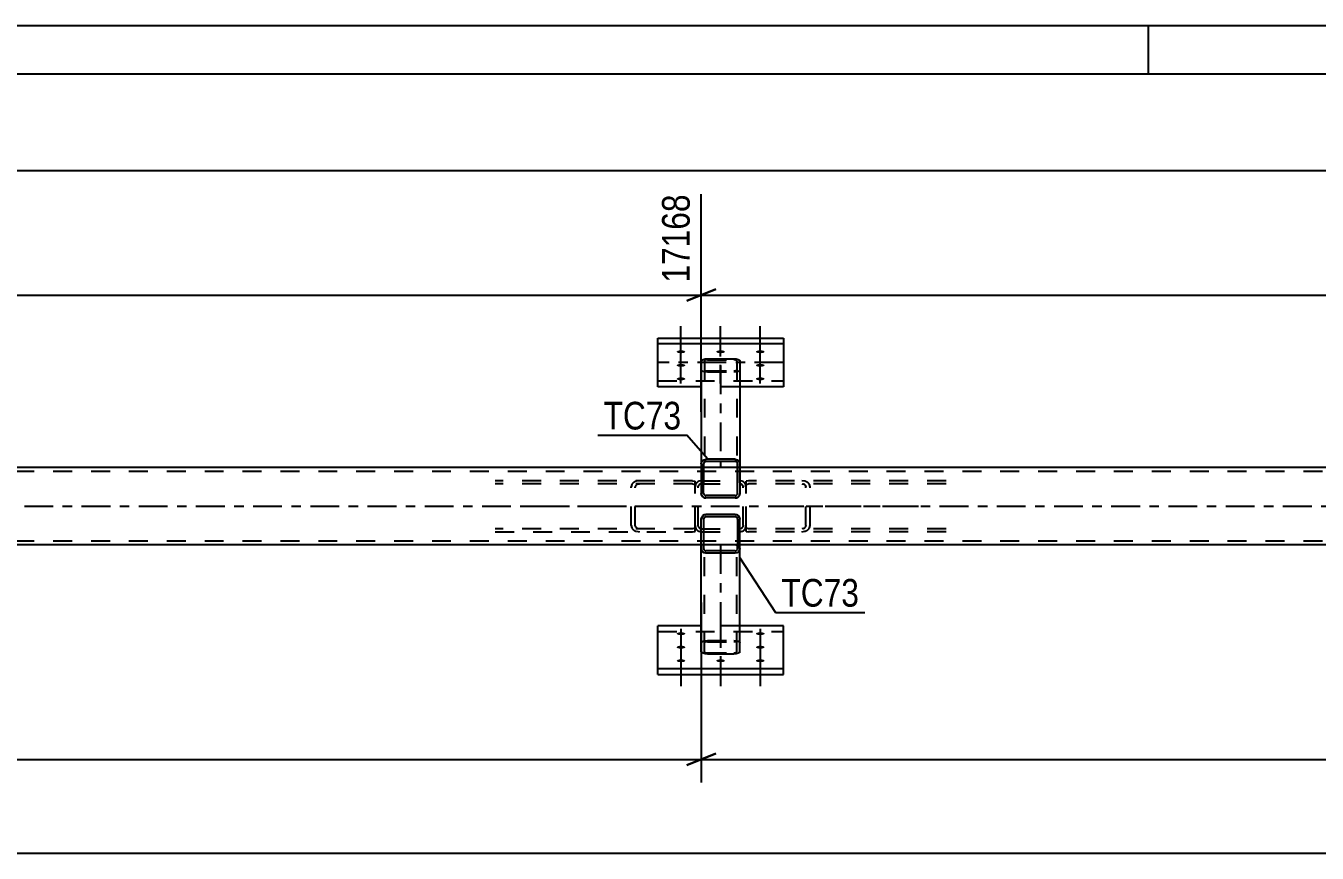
# Model space of a CAD drawing. Header units: millimetres. Extents: x 0 to 1189, y 0 to 841.
# Drawn here: x 652.9 to 786.5, y 755.3 to 841 of the extents above; entities that cross this region are included whole.
import ezdxf

# ---------------------------------------------------------------- set-up
doc = ezdxf.new("R2010")
doc.units = ezdxf.units.MM
doc.linetypes.add('DXK_LINE_DOT2', pattern=[3.9198, 1.9599, -1.9599])
doc.linetypes.add('DXK_LINE_DOT3', pattern=[5.9187, 2.979, -0.9799, 0.9799, -0.9799])
doc.styles.add('Arial Narrow', font='ARIALN.TTF', dxfattribs={"height": 0.2})

# ---------------------------------------------------------------- blocks, each defined once
blk = doc.blocks.new('Unknown-761554296-1134')
at = {"color": 5, "linetype": 'Continuous'}
for p, q in [((1189, 841), (0, 841)), ((769, 836), (769, 841)), ((1184, 836), (5, 836))]:
    blk.add_line(p, q, dxfattribs=at)
blk = doc.blocks.new('Bolt-761554296-4135 - 4111')
at = {"linetype": 'Continuous'}
for points in [[(720.64, 777.92), (720.55, 777.92), (720.46, 777.93), (720.38, 777.95), (720.31, 777.97), (720.26, 778), (720.22, 778.02), (720.2, 778.05), (720.2, 778.09), (720.22, 778.12), (720.26, 778.15), (720.31, 778.17), (720.38, 778.19), (720.46, 778.21), (720.55, 778.22), (720.64, 778.22), (720.73, 778.22), (720.82, 778.21), (720.9, 778.19), (720.97, 778.17), (721.02, 778.15), (721.06, 778.12), (721.08, 778.09), (721.08, 778.05), (721.06, 778.02), (721.02, 778), (720.97, 777.97), (720.9, 777.95), (720.82, 777.93), (720.73, 777.92)], [(728.84, 777.92), (728.75, 777.92), (728.66, 777.93), (728.58, 777.95), (728.51, 777.97), (728.46, 778), (728.42, 778.02), (728.4, 778.05), (728.4, 778.09), (728.42, 778.12), (728.46, 778.15), (728.51, 778.17), (728.58, 778.19), (728.66, 778.21), (728.75, 778.22), (728.84, 778.22), (728.93, 778.22), (729.02, 778.21), (729.1, 778.19), (729.17, 778.17), (729.22, 778.15), (729.26, 778.12), (729.28, 778.09), (729.28, 778.05), (729.26, 778.02), (729.22, 778), (729.17, 777.97), (729.1, 777.95), (729.02, 777.93), (728.93, 777.92)], [(720.64, 776.52), (720.55, 776.52), (720.46, 776.53), (720.38, 776.55), (720.31, 776.57), (720.26, 776.59), (720.22, 776.62), (720.2, 776.65), (720.2, 776.68), (720.22, 776.71), (720.26, 776.74), (720.31, 776.77), (720.38, 776.79), (720.46, 776.81), (720.55, 776.82), (720.64, 776.82), (720.73, 776.82), (720.82, 776.81), (720.9, 776.79), (720.97, 776.77), (721.02, 776.74), (721.06, 776.71), (721.08, 776.68), (721.08, 776.65), (721.06, 776.62), (721.02, 776.59), (720.97, 776.57), (720.9, 776.55), (720.82, 776.53), (720.73, 776.52)], [(728.84, 776.52), (728.75, 776.52), (728.66, 776.53), (728.58, 776.55), (728.51, 776.57), (728.46, 776.59), (728.42, 776.62), (728.4, 776.65), (728.4, 776.68), (728.42, 776.71), (728.46, 776.74), (728.51, 776.77), (728.58, 776.79), (728.66, 776.81), (728.75, 776.82), (728.84, 776.82), (728.93, 776.82), (729.02, 776.81), (729.1, 776.79), (729.17, 776.77), (729.22, 776.74), (729.26, 776.71), (729.28, 776.68), (729.28, 776.65), (729.26, 776.62), (729.22, 776.59), (729.17, 776.57), (729.1, 776.55), (729.02, 776.53), (728.93, 776.52)], [(720.64, 775.12), (720.55, 775.12), (720.46, 775.13), (720.38, 775.14), (720.31, 775.17), (720.26, 775.19), (720.22, 775.22), (720.2, 775.25), (720.2, 775.28), (720.22, 775.31), (720.26, 775.34), (720.31, 775.37), (720.38, 775.39), (720.46, 775.4), (720.55, 775.41), (720.64, 775.42), (720.73, 775.41), (720.82, 775.4), (720.9, 775.39), (720.97, 775.37), (721.02, 775.34), (721.06, 775.31), (721.08, 775.28), (721.08, 775.25), (721.06, 775.22), (721.02, 775.19), (720.97, 775.17), (720.9, 775.14), (720.82, 775.13), (720.73, 775.12)], [(724.74, 775.12), (724.65, 775.12), (724.56, 775.13), (724.48, 775.14), (724.41, 775.17), (724.36, 775.19), (724.32, 775.22), (724.3, 775.25), (724.3, 775.28), (724.32, 775.31), (724.36, 775.34), (724.41, 775.37), (724.48, 775.39), (724.56, 775.4), (724.65, 775.41), (724.74, 775.42), (724.83, 775.41), (724.92, 775.4), (725, 775.39), (725.07, 775.37), (725.12, 775.34), (725.16, 775.31), (725.18, 775.28), (725.18, 775.25), (725.16, 775.22), (725.12, 775.19), (725.07, 775.17), (725, 775.14), (724.92, 775.13), (724.83, 775.12)], [(728.84, 775.12), (728.75, 775.12), (728.66, 775.13), (728.58, 775.14), (728.51, 775.17), (728.46, 775.19), (728.42, 775.22), (728.4, 775.25), (728.4, 775.28), (728.42, 775.31), (728.46, 775.34), (728.51, 775.37), (728.58, 775.39), (728.66, 775.4), (728.75, 775.41), (728.84, 775.42), (728.93, 775.41), (729.02, 775.4), (729.1, 775.39), (729.17, 775.37), (729.22, 775.34), (729.26, 775.31), (729.28, 775.28), (729.28, 775.25), (729.26, 775.22), (729.22, 775.19), (729.17, 775.17), (729.1, 775.14), (729.02, 775.13), (728.93, 775.12)]]:
    blk.add_hatch(color=1, dxfattribs=at).paths.add_polyline_path(points)
at = {"color": 1, "linetype": 'Continuous'}
for p, q in [((720.64, 778.56), (720.64, 775.44)), ((728.84, 778.56), (728.84, 775.44)), ((720.64, 777.16), (720.64, 774.04)), ((728.84, 777.16), (728.84, 774.04)), ((720.64, 775.75), (720.64, 772.63)), ((724.74, 775.75), (724.74, 772.63)), ((728.84, 775.75), (728.84, 772.63))]:
    blk.add_line(p, q, dxfattribs=at)
at = {"color": 1, "linetype": 'DXK_LINE_DOT2'}
blk.add_line((724.74, 778.56), (724.74, 775.44), dxfattribs=at)
blk = doc.blocks.new('Part-761554296-4206 - 4111')
at = {"color": 7, "linetype": 'DXK_LINE_DOT2'}
for p, q in [((727.64, 793.9), (727.38, 793.86)), ((727.38, 788.66), (727.38, 793.86)), ((748.06, 793.9), (727.64, 793.9)), ((733.46, 793.85), (733.13, 793.9)), ((727.38, 793.51), (727.47, 793.56)), ((727.47, 793.56), (727.64, 793.58)), ((748.06, 793.58), (727.64, 793.58)), ((733.13, 793.58), (733.3, 793.56)), ((733.53, 793.38), (733.57, 793.26)), ((733.57, 789.26), (733.57, 793.26)), ((734.01, 793.26), (733.94, 793.51)), ((734.01, 789.26), (734.01, 793.26)), ((727.47, 788.96), (727.38, 789.01)), ((727.38, 788.66), (727.64, 788.62)), ((727.64, 788.94), (727.47, 788.96)), ((748.06, 788.94), (727.64, 788.94)), ((748.06, 788.62), (727.64, 788.62)), ((733.3, 788.96), (733.13, 788.94)), ((733.13, 788.62), (733.46, 788.67)), ((733.57, 789.26), (733.53, 789.14)), ((733.94, 789.02), (734.01, 789.26))]:
    blk.add_line(p, q, dxfattribs=at)
at = {"color": 7, "linetype": 'DXK_LINE_DOT3'}
blk.add_line((730.38, 791.26), (745.32, 791.26), dxfattribs=at)
at = {"color": 7, "linetype": 'DXK_LINE_DOT2'}
for centre, radius, start, end in [((733.26, 793.08), 0.802, 32.4104, 75.4453), ((733.2, 793.17), 0.401, 32.4104, 75.4453), ((733.2, 789.35), 0.401, 284.5547, 327.5896), ((733.26, 789.45), 0.802, 284.5547, 327.5896)]:
    blk.add_arc(centre, radius, start, end, dxfattribs=at)
blk = doc.blocks.new('Part-761554296-4146 - 4111')
at = {"color": 2, "linetype": 'Continuous'}
for p, q in [((722.74, 795.26), (486.75, 795.26)), ((962.75, 795.26), (726.74, 795.26)), ((722.74, 787.26), (486.75, 787.26)), ((962.75, 787.26), (726.74, 787.26))]:
    blk.add_line(p, q, dxfattribs=at)
at = {"color": 7, "linetype": 'DXK_LINE_DOT2'}
for p, q in [((726.74, 795.26), (722.74, 795.26)), ((1092.74, 794.86), (114.1, 794.86)), ((1092.74, 787.66), (114.1, 787.66)), ((726.74, 787.26), (722.74, 787.26))]:
    blk.add_line(p, q, dxfattribs=at)
at = {"color": 7, "linetype": 'DXK_LINE_DOT3'}
blk.add_line((114.1, 791.26), (1092.74, 791.26), dxfattribs=at)
blk = doc.blocks.new('Part-761554296-4150 - 4111')
at = {"color": 7, "linetype": 'DXK_LINE_DOT2'}
for p, q in [((721.84, 793.9), (701.42, 793.9)), ((716.35, 793.9), (716.02, 793.85)), ((721.84, 793.9), (722.1, 793.86)), ((722.1, 788.66), (722.1, 793.86)), ((721.84, 793.58), (701.42, 793.58)), ((715.54, 793.51), (715.47, 793.26)), ((715.47, 789.26), (715.47, 793.26)), ((715.91, 793.26), (715.95, 793.38)), ((715.91, 789.26), (715.91, 793.26)), ((716.18, 793.56), (716.35, 793.58)), ((721.84, 793.58), (722.01, 793.56)), ((722.01, 793.56), (722.1, 793.51)), ((721.84, 788.94), (701.42, 788.94)), ((701.42, 788.62), (721.84, 788.62)), ((715.47, 789.26), (715.54, 789.02)), ((715.95, 789.14), (715.91, 789.26)), ((716.02, 788.67), (716.35, 788.62)), ((716.35, 788.94), (716.18, 788.96)), ((722.01, 788.96), (721.84, 788.94)), ((721.84, 788.62), (722.1, 788.66)), ((722.1, 789.01), (722.01, 788.96))]:
    blk.add_line(p, q, dxfattribs=at)
at = {"color": 7, "linetype": 'DXK_LINE_DOT3'}
blk.add_line((704.16, 791.26), (719.1, 791.26), dxfattribs=at)
at = {"color": 7, "linetype": 'DXK_LINE_DOT2'}
for centre, radius, start, end in [((716.22, 793.08), 0.802, 104.5547, 147.5895), ((716.28, 793.17), 0.401, 104.5547, 147.5895), ((716.22, 789.45), 0.802, 212.4105, 255.4453), ((716.28, 789.35), 0.401, 212.4105, 255.4453)]:
    blk.add_arc(centre, radius, start, end, dxfattribs=at)
blk = doc.blocks.new('Part-761554296-4172 - 4111')
at = {"color": 7, "linetype": 'DXK_LINE_DOT2'}
for p, q in [((722.74, 793.9), (722.5, 793.85)), ((722.74, 793.9), (726.74, 793.9)), ((726.98, 793.85), (726.74, 793.9)), ((722.15, 793.51), (722.1, 793.26)), ((722.1, 789.26), (722.1, 793.26)), ((722.42, 793.26), (722.44, 793.38)), ((722.42, 789.26), (722.42, 793.26)), ((722.62, 793.56), (722.74, 793.58)), ((722.74, 793.58), (726.74, 793.58)), ((726.74, 793.58), (726.86, 793.56)), ((727.04, 793.38), (727.06, 793.26)), ((727.06, 789.26), (727.06, 793.26)), ((727.38, 793.26), (727.33, 793.51)), ((727.38, 789.26), (727.38, 793.26)), ((722.1, 789.26), (722.15, 789.02)), ((722.44, 789.14), (722.42, 789.26)), ((722.5, 788.67), (722.74, 788.62)), ((722.74, 788.94), (722.62, 788.96)), ((722.74, 788.94), (726.74, 788.94)), ((722.74, 788.62), (726.74, 788.62)), ((726.86, 788.96), (726.74, 788.94)), ((726.74, 788.62), (726.98, 788.67)), ((727.06, 789.26), (727.04, 789.14)), ((727.33, 789.02), (727.38, 789.26))]:
    blk.add_line(p, q, dxfattribs=at)
at = {"color": 7, "linetype": 'DXK_LINE_DOT3'}
blk.add_line((724.74, 791.26), (724.74, 791.26), dxfattribs=at)
at = {"color": 7, "linetype": 'DXK_LINE_DOT2'}
for centre, radius, start, end in [((722.74, 793.26), 0.64, 112.5, 157.5), ((726.74, 793.26), 0.64, 22.5, 67.5), ((722.74, 793.26), 0.32, 112.5, 157.5), ((726.74, 793.26), 0.32, 22.5, 67.5), ((722.74, 789.26), 0.64, 202.5, 247.5), ((722.74, 789.26), 0.32, 202.5, 247.5), ((726.74, 789.26), 0.32, 292.5, 337.5), ((726.74, 789.26), 0.64, 292.5, 337.5)]:
    blk.add_arc(centre, radius, start, end, dxfattribs=at)
blk = doc.blocks.new('Bolt-761554296-4249 - 4111')
at = {"linetype": 'Continuous'}
for points in [[(720.64, 807.41), (720.73, 807.4), (720.82, 807.39), (720.9, 807.38), (720.97, 807.36), (721.02, 807.33), (721.06, 807.3), (721.08, 807.27), (721.08, 807.24), (721.06, 807.21), (721.02, 807.18), (720.97, 807.15), (720.9, 807.13), (720.82, 807.12), (720.73, 807.11), (720.64, 807.1), (720.55, 807.11), (720.46, 807.12), (720.38, 807.13), (720.31, 807.15), (720.26, 807.18), (720.22, 807.21), (720.2, 807.24), (720.2, 807.27), (720.22, 807.3), (720.26, 807.33), (720.31, 807.36), (720.38, 807.38), (720.46, 807.39), (720.55, 807.4)], [(724.74, 807.41), (724.83, 807.4), (724.92, 807.39), (725, 807.38), (725.07, 807.36), (725.12, 807.33), (725.16, 807.3), (725.18, 807.27), (725.18, 807.24), (725.16, 807.21), (725.12, 807.18), (725.07, 807.15), (725, 807.13), (724.92, 807.12), (724.83, 807.11), (724.74, 807.1), (724.65, 807.11), (724.56, 807.12), (724.48, 807.13), (724.41, 807.15), (724.36, 807.18), (724.32, 807.21), (724.3, 807.24), (724.3, 807.27), (724.32, 807.3), (724.36, 807.33), (724.41, 807.36), (724.48, 807.38), (724.56, 807.39), (724.65, 807.4)], [(728.84, 807.41), (728.93, 807.4), (729.02, 807.39), (729.1, 807.38), (729.17, 807.36), (729.22, 807.33), (729.26, 807.3), (729.28, 807.27), (729.28, 807.24), (729.26, 807.21), (729.22, 807.18), (729.17, 807.15), (729.1, 807.13), (729.02, 807.12), (728.93, 807.11), (728.84, 807.1), (728.75, 807.11), (728.66, 807.12), (728.58, 807.13), (728.51, 807.15), (728.46, 807.18), (728.42, 807.21), (728.4, 807.24), (728.4, 807.27), (728.42, 807.3), (728.46, 807.33), (728.51, 807.36), (728.58, 807.38), (728.66, 807.39), (728.75, 807.4)], [(720.64, 806), (720.73, 806), (720.82, 805.99), (720.9, 805.97), (720.97, 805.95), (721.02, 805.93), (721.06, 805.9), (721.08, 805.87), (721.08, 805.84), (721.06, 805.81), (721.02, 805.78), (720.97, 805.75), (720.9, 805.73), (720.82, 805.72), (720.73, 805.71), (720.64, 805.7), (720.55, 805.71), (720.46, 805.72), (720.38, 805.73), (720.31, 805.75), (720.26, 805.78), (720.22, 805.81), (720.2, 805.84), (720.2, 805.87), (720.22, 805.9), (720.26, 805.93), (720.31, 805.95), (720.38, 805.97), (720.46, 805.99), (720.55, 806)], [(728.84, 806), (728.93, 806), (729.02, 805.99), (729.1, 805.97), (729.17, 805.95), (729.22, 805.93), (729.26, 805.9), (729.28, 805.87), (729.28, 805.84), (729.26, 805.81), (729.22, 805.78), (729.17, 805.75), (729.1, 805.73), (729.02, 805.72), (728.93, 805.71), (728.84, 805.7), (728.75, 805.71), (728.66, 805.72), (728.58, 805.73), (728.51, 805.75), (728.46, 805.78), (728.42, 805.81), (728.4, 805.84), (728.4, 805.87), (728.42, 805.9), (728.46, 805.93), (728.51, 805.95), (728.58, 805.97), (728.66, 805.99), (728.75, 806)], [(720.64, 804.6), (720.73, 804.6), (720.82, 804.59), (720.9, 804.57), (720.97, 804.55), (721.02, 804.53), (721.06, 804.5), (721.08, 804.47), (721.08, 804.43), (721.06, 804.4), (721.02, 804.38), (720.97, 804.35), (720.9, 804.33), (720.82, 804.31), (720.73, 804.3), (720.64, 804.3), (720.55, 804.3), (720.46, 804.31), (720.38, 804.33), (720.31, 804.35), (720.26, 804.38), (720.22, 804.4), (720.2, 804.43), (720.2, 804.47), (720.22, 804.5), (720.26, 804.53), (720.31, 804.55), (720.38, 804.57), (720.46, 804.59), (720.55, 804.6)], [(728.84, 804.6), (728.93, 804.6), (729.02, 804.59), (729.1, 804.57), (729.17, 804.55), (729.22, 804.53), (729.26, 804.5), (729.28, 804.47), (729.28, 804.43), (729.26, 804.4), (729.22, 804.38), (729.17, 804.35), (729.1, 804.33), (729.02, 804.31), (728.93, 804.3), (728.84, 804.3), (728.75, 804.3), (728.66, 804.31), (728.58, 804.33), (728.51, 804.35), (728.46, 804.38), (728.42, 804.4), (728.4, 804.43), (728.4, 804.47), (728.42, 804.5), (728.46, 804.53), (728.51, 804.55), (728.58, 804.57), (728.66, 804.59), (728.75, 804.6)]]:
    blk.add_hatch(color=1, dxfattribs=at).paths.add_polyline_path(points)
at = {"color": 1, "linetype": 'Continuous'}
for p, q in [((720.64, 806.77), (720.64, 809.89)), ((724.74, 806.77), (724.74, 809.89)), ((728.84, 806.77), (728.84, 809.89)), ((720.64, 805.36), (720.64, 808.48)), ((728.84, 805.36), (728.84, 808.48)), ((720.64, 803.96), (720.64, 807.08)), ((728.84, 803.96), (728.84, 807.08))]:
    blk.add_line(p, q, dxfattribs=at)
at = {"color": 1, "linetype": 'DXK_LINE_DOT2'}
blk.add_line((724.74, 803.96), (724.74, 807.08), dxfattribs=at)
blk = doc.blocks.new('Part-761554296-4283 - 4111')
at = {"color": 2, "linetype": 'Continuous'}
for p, q in [((718.24, 803.63), (718.24, 808.68)), ((718.24, 808.68), (731.24, 808.68)), ((731.24, 808.68), (731.24, 803.63)), ((731.24, 808.08), (718.24, 808.08)), ((722.74, 803.63), (718.24, 803.63)), ((731.24, 803.63), (726.74, 803.63))]:
    blk.add_line(p, q, dxfattribs=at)
at = {"color": 7, "linetype": 'DXK_LINE_DOT3'}
blk.add_line((731.24, 806.15), (718.24, 806.15), dxfattribs=at)
at = {"color": 7, "linetype": 'DXK_LINE_DOT2'}
for p, q in [((718.24, 804.23), (731.24, 804.23)), ((726.74, 803.63), (722.74, 803.63))]:
    blk.add_line(p, q, dxfattribs=at)
blk = doc.blocks.new('Part-761554296-4288 - 4111')
at = {"color": 2, "linetype": 'Continuous'}
for p, q in [((722.74, 806.32), (722.79, 806.4)), ((722.74, 806.32), (722.74, 795.64)), ((722.79, 806.4), (722.93, 806.47)), ((722.93, 806.47), (723.13, 806.52)), ((723.13, 806.52), (723.38, 806.54)), ((723.38, 806.54), (726.1, 806.54)), ((726.1, 806.54), (726.34, 806.52)), ((726.34, 806.52), (726.55, 806.47)), ((726.55, 806.47), (726.69, 806.4)), ((726.69, 806.4), (726.74, 806.32)), ((726.74, 806.32), (726.74, 795.26)), ((726.5, 795.26), (722.98, 795.26))]:
    blk.add_line(p, q, dxfattribs=at)
at = {"color": 7, "linetype": 'DXK_LINE_DOT2'}
for p, q in [((723.08, 806.36), (723.06, 806.32)), ((723.06, 806.32), (723.06, 795.26)), ((723.15, 806.4), (723.08, 806.36)), ((723.26, 806.42), (723.15, 806.4)), ((723.38, 806.43), (723.26, 806.42)), ((723.38, 806.43), (726.1, 806.43)), ((726.22, 806.42), (726.1, 806.43)), ((726.32, 806.4), (726.22, 806.42)), ((726.39, 806.36), (726.32, 806.4)), ((726.42, 806.32), (726.39, 806.36)), ((726.42, 806.32), (726.42, 795.26)), ((722.79, 805.3), (722.74, 805.39)), ((722.93, 805.23), (722.79, 805.3)), ((723.13, 805.19), (722.93, 805.23)), ((723.06, 805.39), (723.08, 805.35)), ((723.08, 805.35), (723.15, 805.31)), ((723.38, 805.17), (723.13, 805.19)), ((723.15, 805.31), (723.26, 805.29)), ((723.26, 805.29), (723.38, 805.28)), ((723.38, 805.28), (726.1, 805.28)), ((723.38, 805.17), (726.1, 805.17)), ((726.1, 805.28), (726.22, 805.29)), ((726.34, 805.19), (726.1, 805.17)), ((726.22, 805.29), (726.32, 805.31)), ((726.32, 805.31), (726.34, 805.32)), ((726.34, 805.32), (726.39, 805.35)), ((726.55, 805.23), (726.34, 805.19)), ((726.39, 805.35), (726.42, 805.39)), ((726.69, 805.3), (726.55, 805.23)), ((726.74, 805.39), (726.69, 805.3)), ((722.74, 795.64), (722.74, 795.26)), ((722.98, 795.26), (722.74, 795.26)), ((726.39, 795.26), (726.42, 795.26)), ((726.74, 795.26), (726.5, 795.26))]:
    blk.add_line(p, q, dxfattribs=at)
at = {"color": 7, "linetype": 'DXK_LINE_DOT3'}
blk.add_line((724.74, 805.85), (724.74, 795.26), dxfattribs=at)
blk = doc.blocks.new('Part-761554296-4352 - 4111')
at = {"color": 7, "linetype": 'DXK_LINE_DOT2'}
for p, q in [((722.74, 786.88), (722.74, 787.26)), ((722.98, 787.26), (722.74, 787.26)), ((723.06, 776.2), (723.06, 787.26)), ((726.32, 787.26), (726.34, 787.26)), ((726.74, 787.26), (726.34, 787.26)), ((726.39, 787.26), (726.42, 787.26)), ((726.42, 776.2), (726.42, 787.26)), ((726.74, 786.88), (726.74, 787.26)), ((722.74, 777.13), (722.79, 777.22)), ((722.79, 777.22), (722.93, 777.29)), ((722.93, 777.29), (723.13, 777.34)), ((723.08, 777.18), (723.06, 777.13)), ((723.15, 777.21), (723.08, 777.18)), ((723.13, 777.34), (723.38, 777.35)), ((723.26, 777.23), (723.15, 777.21)), ((723.38, 777.24), (723.26, 777.23)), ((723.38, 777.35), (726.1, 777.35)), ((723.38, 777.24), (726.1, 777.24)), ((726.1, 777.35), (726.34, 777.34)), ((726.22, 777.23), (726.1, 777.24)), ((726.32, 777.21), (726.22, 777.23)), ((726.32, 777.21), (726.34, 777.2)), ((726.34, 777.34), (726.55, 777.29)), ((726.34, 777.2), (726.39, 777.18)), ((726.42, 777.13), (726.39, 777.18)), ((726.55, 777.29), (726.69, 777.22)), ((726.69, 777.22), (726.74, 777.13)), ((723.06, 776.2), (723.08, 776.16)), ((723.08, 776.16), (723.15, 776.13)), ((723.15, 776.13), (723.26, 776.1)), ((723.26, 776.1), (723.38, 776.09)), ((723.38, 776.09), (726.1, 776.09)), ((726.1, 776.09), (726.22, 776.1)), ((726.22, 776.1), (726.32, 776.13)), ((726.32, 776.13), (726.39, 776.16)), ((726.39, 776.16), (726.42, 776.2))]:
    blk.add_line(p, q, dxfattribs=at)
at = {"color": 2, "linetype": 'Continuous'}
for p, q in [((726.5, 787.26), (722.98, 787.26)), ((722.74, 776.2), (722.74, 786.88)), ((726.74, 776.2), (726.74, 786.88)), ((722.79, 776.12), (722.74, 776.2)), ((722.93, 776.05), (722.79, 776.12)), ((723.13, 776), (722.93, 776.05)), ((723.38, 775.98), (723.13, 776)), ((723.38, 775.98), (726.1, 775.98)), ((726.34, 776), (726.1, 775.98)), ((726.55, 776.05), (726.34, 776)), ((726.69, 776.12), (726.55, 776.05)), ((726.74, 776.2), (726.69, 776.12))]:
    blk.add_line(p, q, dxfattribs=at)
at = {"color": 7, "linetype": 'DXK_LINE_DOT3'}
blk.add_line((724.74, 787.26), (724.74, 776.67), dxfattribs=at)
blk = doc.blocks.new('Part-761554296-4356 - 4111')
at = {"color": 2, "linetype": 'Continuous'}
for p, q in [((722.74, 795.64), (722.77, 795.82)), ((722.74, 795.64), (722.74, 792.6)), ((722.77, 795.82), (722.88, 795.98)), ((722.88, 795.98), (723.03, 796.08)), ((723, 795.73), (722.98, 795.64)), ((722.98, 792.6), (722.98, 795.64)), ((723.05, 795.81), (723, 795.73)), ((723.03, 796.08), (723.22, 796.12)), ((723.13, 795.86), (723.05, 795.81)), ((723.22, 795.88), (723.13, 795.86)), ((726.26, 796.12), (723.22, 796.12)), ((726.26, 795.88), (723.22, 795.88)), ((726.26, 796.12), (726.44, 796.08)), ((726.35, 795.86), (726.26, 795.88)), ((726.43, 795.81), (726.35, 795.86)), ((726.48, 795.73), (726.43, 795.81)), ((726.44, 796.08), (726.6, 795.98)), ((726.5, 795.64), (726.48, 795.73)), ((726.5, 792.6), (726.5, 795.64)), ((726.6, 795.98), (726.7, 795.82)), ((726.7, 795.82), (726.74, 795.64)), ((726.74, 795.64), (726.74, 792.6)), ((722.74, 792.6), (722.77, 792.41)), ((722.77, 792.41), (722.88, 792.26)), ((722.98, 792.6), (723, 792.51)), ((723, 792.51), (723.05, 792.43)), ((723.05, 792.43), (723.13, 792.38)), ((723.13, 792.38), (723.22, 792.36)), ((726.26, 792.36), (723.22, 792.36)), ((726.26, 792.36), (726.35, 792.38)), ((726.35, 792.38), (726.43, 792.43)), ((726.43, 792.43), (726.48, 792.51)), ((726.48, 792.51), (726.5, 792.6)), ((726.6, 792.26), (726.7, 792.41)), ((726.7, 792.41), (726.74, 792.6)), ((722.88, 792.26), (723.03, 792.15)), ((723.03, 792.15), (723.22, 792.12)), ((726.26, 792.12), (723.22, 792.12)), ((726.26, 792.12), (726.44, 792.15)), ((726.44, 792.15), (726.6, 792.26))]:
    blk.add_line(p, q, dxfattribs=at)
at = {"color": 7, "linetype": 'DXK_LINE_DOT2'}
for p, q in [((722.98, 795.26), (722.74, 795.26)), ((722.98, 795.64), (722.98, 792.6)), ((726.5, 795.64), (726.5, 792.6)), ((726.74, 795.26), (726.5, 795.26)), ((722.77, 792.41), (722.74, 792.6)), ((726.74, 792.6), (726.7, 792.41)), ((723.22, 792.12), (723.03, 792.15)), ((726.44, 792.15), (726.26, 792.12))]:
    blk.add_line(p, q, dxfattribs=at)
for centre, start, end in [((723.22, 792.6), 202.5, 247.5), ((726.26, 792.6), 292.5, 337.5)]:
    blk.add_arc(centre, 0.48, start, end, dxfattribs=at)
blk = doc.blocks.new('Part-761554296-4357 - 4111')
at = {"color": 2, "linetype": 'Continuous'}
for p, q in [((722.78, 790.11), (722.74, 789.92)), ((722.74, 786.88), (722.74, 789.92)), ((722.88, 790.26), (722.78, 790.11)), ((723.03, 790.37), (722.88, 790.26)), ((723, 790.01), (722.98, 789.92)), ((722.98, 789.92), (722.98, 786.88)), ((723.05, 790.09), (723, 790.01)), ((723.22, 790.4), (723.03, 790.37)), ((723.13, 790.14), (723.05, 790.09)), ((723.22, 790.16), (723.13, 790.14)), ((726.26, 790.4), (723.22, 790.4)), ((726.26, 790.16), (723.22, 790.16)), ((726.44, 790.37), (726.26, 790.4)), ((726.35, 790.14), (726.26, 790.16)), ((726.43, 790.09), (726.35, 790.14)), ((726.48, 790.01), (726.43, 790.09)), ((726.6, 790.26), (726.44, 790.37)), ((726.5, 789.92), (726.48, 790.01)), ((726.5, 789.92), (726.5, 786.88)), ((726.7, 790.11), (726.6, 790.26)), ((726.74, 789.92), (726.7, 790.11)), ((726.74, 786.88), (726.74, 789.92)), ((722.78, 786.7), (722.74, 786.88)), ((722.88, 786.54), (722.78, 786.7)), ((723.03, 786.44), (722.88, 786.54)), ((722.98, 786.88), (723, 786.79)), ((723, 786.79), (723.05, 786.71)), ((723.22, 786.4), (723.03, 786.44)), ((723.05, 786.71), (723.13, 786.66)), ((723.13, 786.66), (723.22, 786.64)), ((726.26, 786.64), (723.22, 786.64)), ((726.26, 786.4), (723.22, 786.4)), ((726.26, 786.64), (726.35, 786.66)), ((726.44, 786.44), (726.26, 786.4)), ((726.35, 786.66), (726.43, 786.71)), ((726.43, 786.71), (726.48, 786.79)), ((726.6, 786.54), (726.44, 786.44)), ((726.48, 786.79), (726.5, 786.88)), ((726.7, 786.7), (726.6, 786.54)), ((726.74, 786.88), (726.7, 786.7))]:
    blk.add_line(p, q, dxfattribs=at)
at = {"color": 7, "linetype": 'DXK_LINE_DOT2'}
for p, q in [((722.74, 789.92), (722.78, 790.11)), ((723.03, 790.37), (723.22, 790.4)), ((726.26, 790.4), (726.44, 790.37)), ((726.7, 790.11), (726.74, 789.92)), ((722.74, 786.88), (722.74, 787.26)), ((722.98, 787.26), (722.74, 787.26)), ((722.98, 786.88), (722.98, 787.26)), ((726.5, 786.88), (726.5, 787.26)), ((726.74, 787.26), (726.5, 787.26)), ((726.74, 786.88), (726.74, 787.26))]:
    blk.add_line(p, q, dxfattribs=at)
for centre, start, end in [((723.22, 789.92), 112.5, 157.5), ((726.26, 789.92), 22.5, 67.5)]:
    blk.add_arc(centre, 0.48, start, end, dxfattribs=at)
blk = doc.blocks.new('Part-761554296-4369 - 4111')
at = {"color": 2, "linetype": 'Continuous'}
for p, q in [((718.24, 773.84), (718.24, 778.89)), ((722.74, 778.89), (718.24, 778.89)), ((731.24, 778.89), (726.74, 778.89)), ((731.24, 773.84), (731.24, 778.89)), ((718.24, 774.45), (731.24, 774.45)), ((718.24, 773.84), (731.24, 773.84))]:
    blk.add_line(p, q, dxfattribs=at)
at = {"color": 7, "linetype": 'DXK_LINE_DOT2'}
for p, q in [((718.24, 778.29), (731.24, 778.29)), ((726.74, 778.89), (722.74, 778.89))]:
    blk.add_line(p, q, dxfattribs=at)
blk = doc.blocks.new('StraightDimension-761554296-4592 - 4111')
at = {"color": 7, "linetype": 'Continuous'}
blk.add_line((100.2, 755.35), (1106.64, 755.35), dxfattribs=at)
blk = doc.blocks.new('StraightDimension-761554296-4402 - 4111')
at = {"color": 7, "linetype": 'Continuous'}
for p, q in [((722.74, 781.31), (722.74, 762.66)), ((724.24, 765.66), (721.24, 764.46)), ((722.74, 765.06), (962.75, 765.06))]:
    blk.add_line(p, q, dxfattribs=at)
blk = doc.blocks.new('StraightDimension-761554296-4408 - 4111')
at = {"color": 7, "linetype": 'Continuous'}
for p, q in [((722.74, 781.31), (722.74, 762.66)), ((721.24, 764.46), (724.24, 765.66)), ((482.75, 765.06), (722.74, 765.06))]:
    blk.add_line(p, q, dxfattribs=at)
blk = doc.blocks.new('StraightDimension-761554296-11132 - 4111')
at = {"color": 7, "linetype": 'Continuous'}
blk.add_line((101.2, 826.02), (1105.64, 826.02), dxfattribs=at)
blk = doc.blocks.new('StraightDimension-761554296-4482 - 4111')
at = {"color": 7, "linetype": 'Continuous'}
for p, q in [((722.74, 801.05), (722.74, 823.57)), ((721.24, 812.52), (724.24, 813.72)), ((482.75, 813.12), (722.74, 813.12))]:
    blk.add_line(p, q, dxfattribs=at)
at = {"color": 0, "linetype": 'Continuous'}
blk.add_wipeout([(722.14, 824.17), (717.94, 824.17), (717.94, 813.82), (722.14, 813.82)], dxfattribs=at)
at = {"color": 3, "linetype": 'Continuous', "style": 'Arial Narrow'}
blk.add_text('17168', height=2.863, rotation=90.0002, dxfattribs=at).set_placement((721.54, 814.42))
blk = doc.blocks.new('StraightDimension-761554296-4497 - 4111')
at = {"color": 7, "linetype": 'Continuous'}
for p, q in [((722.74, 801.05), (722.74, 823.57)), ((724.24, 813.72), (721.24, 812.52)), ((722.74, 813.12), (962.75, 813.12))]:
    blk.add_line(p, q, dxfattribs=at)
blk = doc.blocks.new('Mark-761554296-4284 - 4111')
at = {"color": 0}
blk.add_wipeout([(720.66, 799.21), (720.66, 802.21), (712.63, 802.21), (712.63, 799.21)], dxfattribs=at)
blk.add_wipeout([(720.66, 799.21), (720.66, 802.21), (712.63, 802.21), (712.63, 799.21)], dxfattribs=at)
at = {"color": 30, "linetype": 'Continuous'}
for p in [(712.03, 798.61), (723.39, 796.18)]:
    blk.add_line(p, (721.26, 798.61), dxfattribs=at)
at = {"color": 3, "style": 'Arial Narrow'}
blk.add_text('TC73', height=2.863, dxfattribs=at).set_placement((712.63, 799.21))
blk = doc.blocks.new('Mark-761554296-4348 - 4111')
at = {"color": 0}
blk.add_wipeout([(739.07, 780.87), (739.07, 783.87), (731.03, 783.87), (731.03, 780.87)], dxfattribs=at)
blk.add_wipeout([(739.07, 780.87), (739.07, 783.87), (731.03, 783.87), (731.03, 780.87)], dxfattribs=at)
at = {"color": 30, "linetype": 'Continuous'}
for p, q in [((726.74, 785.92), (730.43, 780.27)), ((730.43, 780.27), (739.67, 780.27))]:
    blk.add_line(p, q, dxfattribs=at)
at = {"color": 3, "style": 'Arial Narrow'}
blk.add_text('TC73', height=2.863, dxfattribs=at).set_placement((731.03, 780.87))

msp = doc.modelspace()

# ---------------------------------------------------------------- block references
for name in ['Unknown-761554296-1134', 'Bolt-761554296-4249 - 4111', 'Part-761554296-4283 - 4111', 'Part-761554296-4288 - 4111', 'Part-761554296-4146 - 4111', 'Part-761554296-4356 - 4111', 'Part-761554296-4150 - 4111', 'Part-761554296-4172 - 4111', 'Part-761554296-4206 - 4111', 'Part-761554296-4357 - 4111', 'Part-761554296-4352 - 4111', 'Part-761554296-4369 - 4111', 'Bolt-761554296-4135 - 4111']:
    msp.add_blockref(name, (0, 0))

# ---------------------------------------------------------------- next in the draw order: block references
for name in ['StraightDimension-761554296-11132 - 4111', 'StraightDimension-761554296-4592 - 4111']:
    msp.add_blockref(name, (0, 0))

# ---------------------------------------------------------------- next in the draw order: block references
for name in ['StraightDimension-761554296-4482 - 4111', 'StraightDimension-761554296-4402 - 4111']:
    msp.add_blockref(name, (0, 0))

# ---------------------------------------------------------------- next in the draw order: block references
for name in ['StraightDimension-761554296-4497 - 4111', 'Mark-761554296-4348 - 4111', 'StraightDimension-761554296-4408 - 4111']:
    msp.add_blockref(name, (0, 0))

# ---------------------------------------------------------------- next in the draw order: block references
msp.add_blockref('Mark-761554296-4284 - 4111', (0, 0))

doc.saveas('drawing.dxf')
